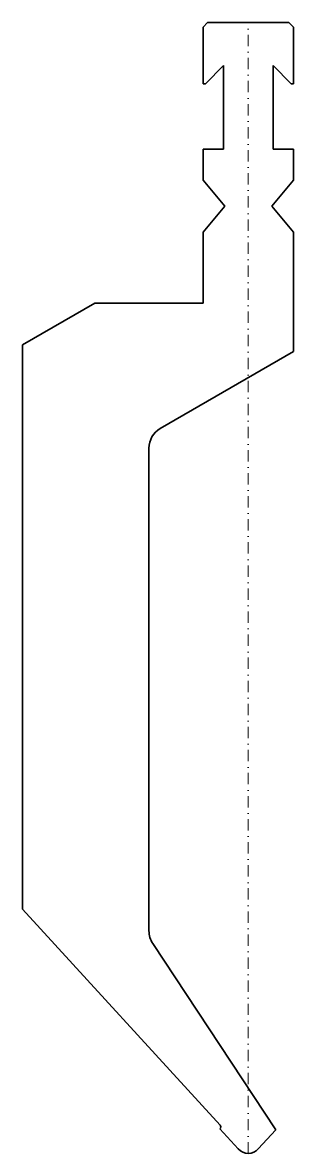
# Model space of a CAD drawing. Header units: millimetres. Extents: x -50 to 10, y 0 to 250.
import ezdxf

# ---------------------------------------------------------------- set-up
doc = ezdxf.new("R2010")
doc.units = ezdxf.units.MM
doc.header["$LTSCALE"] = 5
doc.linetypes.add('AUSGEZOGEN', pattern=[0])
doc.linetypes.add('DASHDOT', pattern=[1, 0.5, -0.25, 0, -0.25])
doc.layers.add('2', color=7, linetype='Continuous')
doc.layers.add('5', color=3, linetype='Continuous', true_color=0x00ff00)

msp = doc.modelspace()

# ---------------------------------------------------------------- linework, layer by layer
at = {"layer": '2', "color": 7, "linetype": 'AUSGEZOGEN', "lineweight": 35}
for p, q in [((-9, 250), (-10, 249)), ((9, 250), (-9, 250)), ((10, 249), (9, 250)), ((-10, 249), (-10, 236.5)), ((10, 236.5), (10, 249)), ((-9.5, 236.5), (-5.5, 240.5)), ((-5.5, 240.5), (-5.5, 222)), ((5.5, 222), (5.5, 240.5)), ((5.5, 240.5), (9.5, 236.5)), ((-10, 236.5), (-9.5, 236.5)), ((9.5, 236.5), (10, 236.5)), ((-5.5, 222), (-10, 222)), ((-10, 222), (-10, 215.2)), ((10, 222), (5.5, 222)), ((10, 215.2), (10, 222)), ((-10, 215.2), (-5.18, 209.45)), ((5.18, 209.45), (10, 215.2)), ((-5.18, 209.45), (-10, 203.7)), ((10, 203.7), (5.18, 209.45)), ((-10, 203.7), (-10, 188)), ((10, 177.28), (10, 203.7)), ((-34, 188), (-50, 178.76)), ((-10, 188), (-34, 188)), ((-50, 178.76), (-50, 54.01)), ((-19.5, 160.25), (10, 177.28)), ((-22, 49.18), (-22, 155.92)), ((-50, 54.01), (-6.25, 6.26)), ((6.1, 5.22), (-21.17, 46.42)), ((-6.28, 5.42), (-2.21, 0.97)), ((2.21, 0.97), (6.1, 5.22))]:
    msp.add_line(p, q, dxfattribs=at)
for centre, radius, start, end in [((-17, 155.92), 5, 120, 180), ((-17, 49.18), 5, 180, 213.5), ((-6.69, 5.86), 0.6, 312.5, 42.5), ((0, 3), 3, 222.5, 317.5)]:
    msp.add_arc(centre, radius, start, end, dxfattribs=at)
at = {"layer": '5', "color": 3, "linetype": 'DASHDOT', "lineweight": 18, "true_color": 0x00ff00}
msp.add_line((0, 0), (0, 250), dxfattribs=at)

doc.saveas('drawing.dxf')
